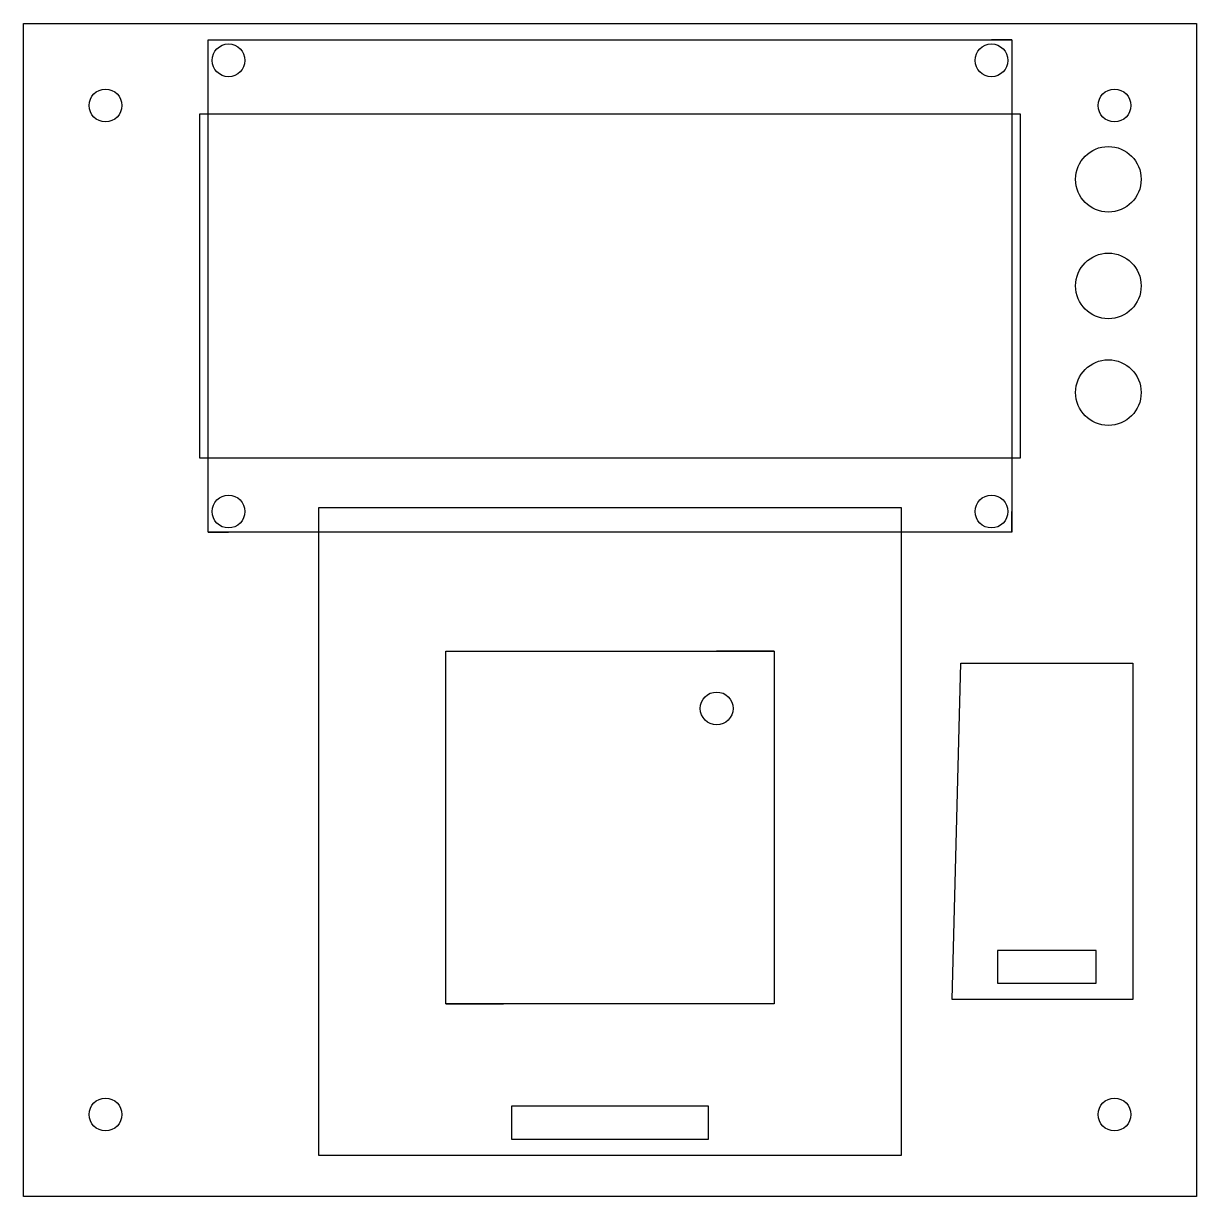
# Model space of a CAD drawing. Header units: millimetres. Extents: x 10 to 153, y 10 to 153.
import ezdxf

# ---------------------------------------------------------------- set-up
doc = ezdxf.new("R2010")
doc.units = ezdxf.units.MM
doc.layers.add('Base', color=51, linetype='Continuous')

msp = doc.modelspace()

# ---------------------------------------------------------------- linework, layer by layer
for p, q in [((32.5, 91), (32.5, 151)), ((32.5, 151), (81.5, 151)), ((32.5, 151), (35, 151)), ((81.5, 151), (130.5, 151)), ((130.5, 151), (128, 151)), ((130.5, 151), (130.5, 91)), ((31.5, 100), (31.5, 142)), ((31.5, 142), (131.5, 142)), ((131.5, 142), (131.5, 100)), ((130.5, 121), (130.5, 100)), ((130.5, 100), (31.5, 100)), ((130.5, 100), (130.5, 100)), ((131.5, 100), (130.5, 100)), ((46, 15), (46, 94)), ((46, 94), (117, 94)), ((117, 94), (117, 15)), ((130.5, 91), (130.5, 93.5)), ((130.5, 91), (32.5, 91)), ((32.5, 91), (35, 91)), ((61.5, 33.5), (61.5, 76.5)), ((61.5, 76.5), (81.5, 76.5)), ((81.5, 76.5), (101.5, 76.5)), ((101.5, 76.5), (94.5, 76.5)), ((101.5, 76.5), (101.5, 33.5)), ((123.23, 34), (124.25, 75)), ((124.25, 75), (145.25, 75)), ((145.25, 75), (145.25, 34)), ((140.75, 40), (128.75, 40)), ((128.75, 40), (128.75, 36)), ((140.75, 36), (140.75, 40)), ((128.75, 36), (140.75, 36)), ((101.5, 33.5), (61.5, 33.5)), ((61.5, 33.5), (68.5, 33.5)), ((145.25, 34), (123.23, 34)), ((93.5, 21), (69.5, 21)), ((69.5, 21), (69.5, 17)), ((93.5, 17), (93.5, 21)), ((69.5, 17), (81.5, 17)), ((117, 15), (46, 15))]:
    msp.add_line(p, q)
msp.add_lwpolyline([(81.5, 17), (93.5, 17)])
for centre, radius in [((35, 148.5), 2), ((128, 148.5), 2), ((20, 143), 2), ((143, 143), 2), ((142.25, 134), 4), ((142.25, 121), 4), ((142.25, 108), 4), ((35, 93.5), 2), ((128, 93.5), 2), ((94.5, 69.5), 2), ((20, 20), 2), ((143, 20), 2)]:
    msp.add_circle(centre, radius)
at = {"layer": 'Base'}
msp.add_lwpolyline([(10, 153), (153, 153), (153, 10), (10, 10)], close=True, dxfattribs=at)

doc.saveas('drawing.dxf')
